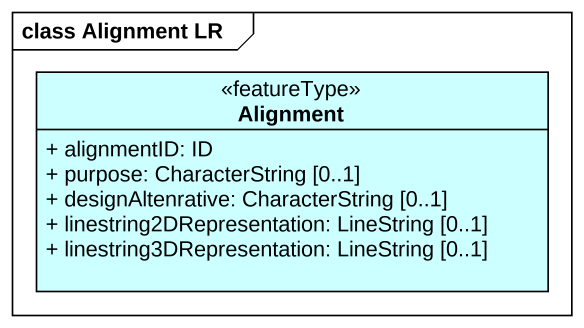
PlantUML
@startuml
mainframe class Alignment LR
hide circle
hide empty members
skinparam classAttributeIconSize 0
class Alignment <<featureType>> #CCFFFF {
  + alignmentID: ID
  + purpose: CharacterString [0..1]
  + designAltenrative: CharacterString [0..1]
  + linestring2DRepresentation: LineString [0..1]
  + linestring3DRepresentation: LineString [0..1]
}
@enduml
